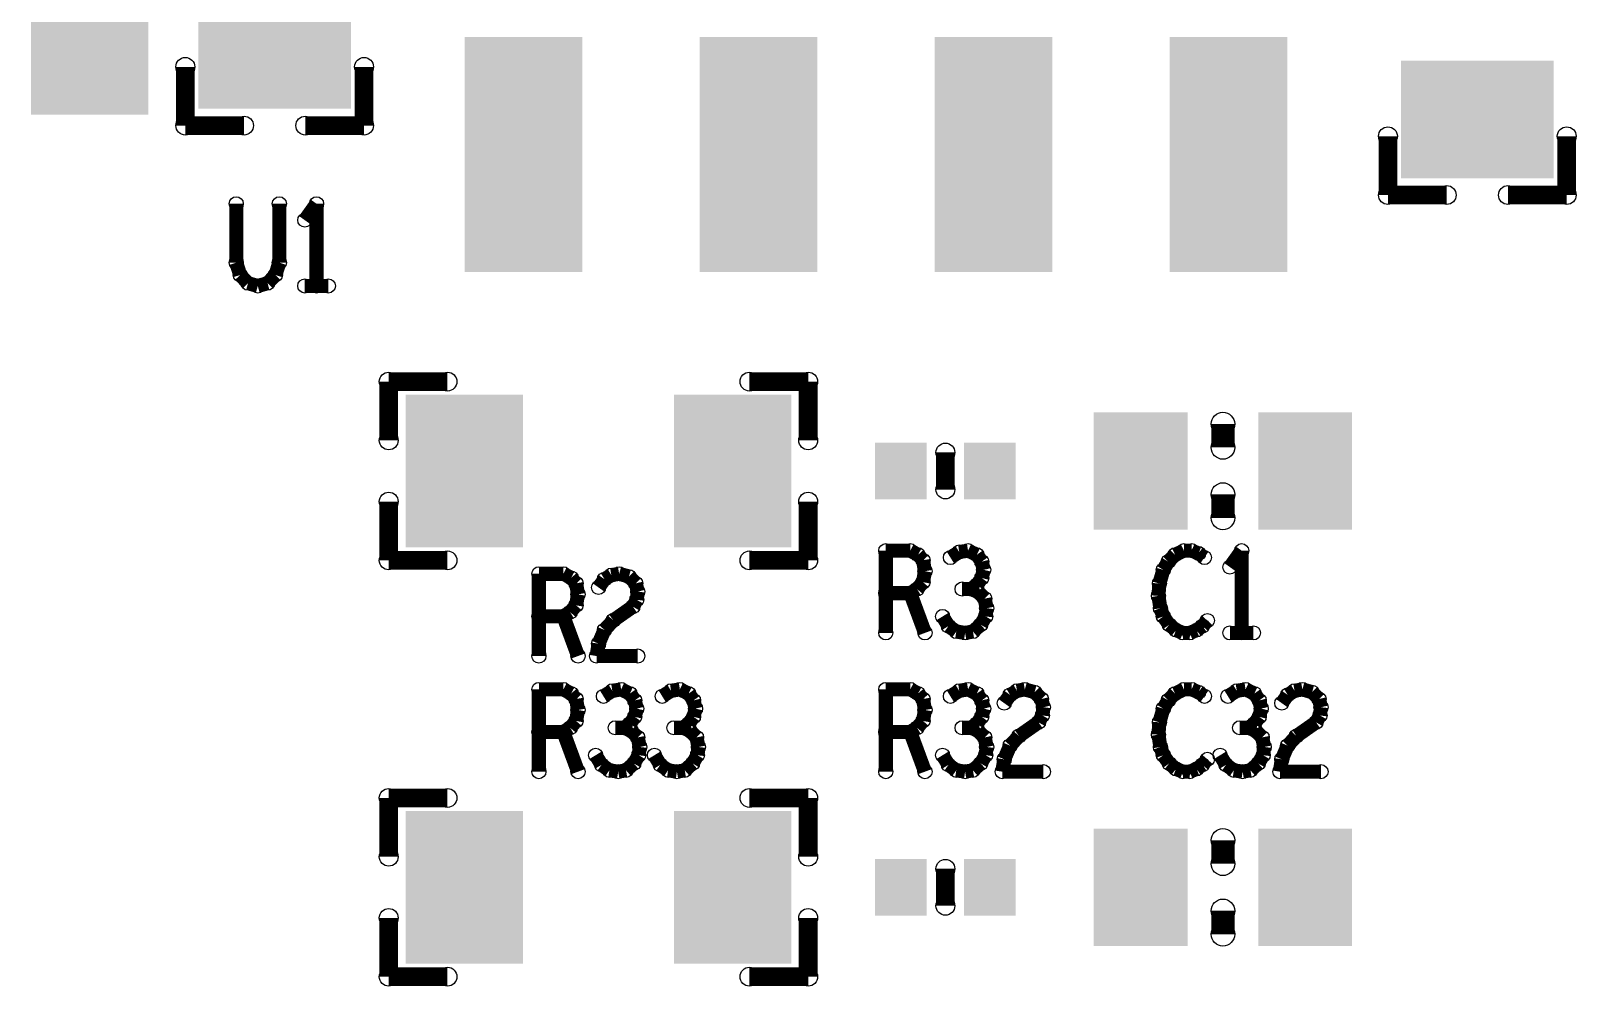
# Model space of a CAD drawing. Extents: x -18 to 115, y -16 to 67.
# Drawn here: x 20.86 to 37.57, y 25.93 to 36.26 of the extents above; entities that cross this region are included whole.
import ezdxf

# ---------------------------------------------------------------- set-up
doc = ezdxf.new("R2010")
doc.units = 0
doc.layers.get('0').update_dxf_attribs({"linetype": 'CONTINUOUS'})
doc.layers.add('PASTETOP_ART', color=5, linetype='CONTINUOUS')
doc.layers.add('SILK_TOP_ART', color=14, linetype='CONTINUOUS')

# ---------------------------------------------------------------- blocks, each defined once
blk = doc.blocks.new('RECTANGLE_7')
blk.add_solid([(0.635, 0.8255), (0.635, -0.8255), (-0.635, 0.8255), (-0.635, -0.8255)])
blk = doc.blocks.new('RECTANGLE_25')
blk.add_solid([(0.8255, 0.635), (0.8255, -0.635), (-0.8255, 0.635), (-0.8255, -0.635)])
blk = doc.blocks.new('RECTANGLE_43')
blk.add_solid([(0.635, 1.27), (0.635, -1.27), (-0.635, 1.27), (-0.635, -1.27)])
blk = doc.blocks.new('RECTANGLE_19')
blk.add_solid([(0.635, 0.508), (0.635, -0.508), (-0.635, 0.508), (-0.635, -0.508)])
blk = doc.blocks.new('RECTANGLE_47')
blk.add_solid([(0.2794, 0.3048), (0.2794, -0.3048), (-0.2794, 0.3048), (-0.2794, -0.3048)])
blk = doc.blocks.new('RECTANGLE_13')
blk.add_solid([(0.508, 0.635), (0.508, -0.635), (-0.508, 0.635), (-0.508, -0.635)])
blk = doc.blocks.new('ROUND_49')
blk.add_circle((0, 0), 0.102)
blk = doc.blocks.new('ROUND_50')
blk.add_circle((0, 0), 0.127)
blk = doc.blocks.new('ROUND_51')
blk.add_circle((0, 0), 0.0762)

msp = doc.modelspace()

# ---------------------------------------------------------------- linework, layer by layer
at = {"layer": 'SILK_TOP_ART'}
for points, const_width in [([(22.534, 35.233), (22.534, 35.868)], 0.2032), ([(24.466, 35.868), (24.466, 35.233)], 0.2032), ([(23.169, 35.233), (22.534, 35.233)], 0.2032), ([(24.466, 35.233), (23.831, 35.233)], 0.2032), ([(35.534, 34.483), (35.534, 35.118)], 0.2032), ([(37.466, 35.118), (37.466, 34.483)], 0.2032), ([(36.169, 34.483), (35.534, 34.483)], 0.2032), ([(37.466, 34.483), (36.831, 34.483)], 0.2032), ([(23.0847, 34.389), (23.0847, 33.7519)], 0.1524), ([(23.5503, 33.7519), (23.5503, 34.389)], 0.1524), ([(23.9525, 34.389), (23.8255, 34.2112)], 0.1524), ([(23.9525, 33.5), (23.9525, 34.389)], 0.1524), ([(23.0847, 33.7519), (23.127, 33.6185)], 0.1524), ([(23.508, 33.6185), (23.5503, 33.7519)], 0.1524), ([(23.127, 33.6185), (23.2117, 33.5296)], 0.1524), ([(23.2117, 33.5296), (23.3175, 33.5)], 0.1524), ([(23.3175, 33.5), (23.4233, 33.5296)], 0.1524), ([(23.4233, 33.5296), (23.508, 33.6185)], 0.1524), ([(23.8255, 33.5), (24.0795, 33.5)], 0.1524), ([(24.733, 31.831), (24.733, 32.466)], 0.2032), ([(24.733, 32.466), (25.368, 32.466)], 0.2032), ([(28.632, 32.466), (29.267, 32.466)], 0.2032), ([(29.267, 32.466), (29.267, 31.831)], 0.2032), ([(33.75, 32.008), (33.75, 31.754)], 0.254), ([(30.75, 31.7), (30.75, 31.3)], 0.2032), ([(24.733, 30.534), (24.733, 31.169)], 0.2032), ([(29.267, 31.169), (29.267, 30.534)], 0.2032), ([(33.75, 31.246), (33.75, 30.992)], 0.254), ([(25.368, 30.534), (24.733, 30.534)], 0.2032), ([(29.267, 30.534), (28.632, 30.534)], 0.2032), ([(30.1058, 29.75), (30.1058, 30.639)], 0.1524), ([(30.1058, 30.639), (30.3704, 30.639)], 0.1524), ([(30.3704, 30.639), (30.4551, 30.5945)], 0.1524), ([(30.4551, 30.5945), (30.508, 30.5353)], 0.1524), ([(30.508, 30.5353), (30.5292, 30.4167)], 0.1524), ([(30.8996, 30.6242), (30.8043, 30.5649)], 0.1524), ([(30.9948, 30.639), (30.8996, 30.6242)], 0.1524), ([(31.0901, 30.5945), (30.9948, 30.639)], 0.1524), ([(31.143, 30.5205), (31.0901, 30.5945)], 0.1524), ([(31.1642, 30.4316), (31.143, 30.5205)], 0.1524), ([(33.1588, 30.5205), (33.1058, 30.4316)], 0.1524), ([(33.2328, 30.5945), (33.1588, 30.5205)], 0.1524), ([(33.3281, 30.639), (33.2328, 30.5945)], 0.1524), ([(33.4128, 30.639), (33.3281, 30.639)], 0.1524), ([(33.4868, 30.6094), (33.4128, 30.639)], 0.1524), ([(33.5503, 30.5649), (33.4868, 30.6094)], 0.1524), ([(33.9525, 30.639), (33.8255, 30.4612)], 0.1524), ([(33.9525, 29.75), (33.9525, 30.639)], 0.1524), ([(26.3558, 29.5), (26.3558, 30.389)], 0.1524), ([(26.3558, 30.389), (26.6204, 30.389)], 0.1524), ([(26.6204, 30.389), (26.7051, 30.3445)], 0.1524), ([(26.7051, 30.3445), (26.758, 30.2853)], 0.1524), ([(27.0014, 30.2408), (27.0649, 30.3297)], 0.1524), ([(27.0649, 30.3297), (27.139, 30.3742)], 0.1524), ([(27.139, 30.3742), (27.2237, 30.389)], 0.1524), ([(27.2237, 30.389), (27.3295, 30.3594)], 0.1524), ([(27.3295, 30.3594), (27.4036, 30.2853)], 0.1524), ([(30.5292, 30.4167), (30.508, 30.2982)], 0.1524), ([(31.0901, 30.2686), (31.143, 30.3426)], 0.1524), ([(31.143, 30.3426), (31.1642, 30.4316)], 0.1524), ([(33.1058, 30.4316), (33.0635, 30.2834)], 0.1524), ([(26.758, 30.2853), (26.7792, 30.1667)], 0.1524), ([(26.7792, 30.1667), (26.758, 30.0482)], 0.1524), ([(27.4036, 30.2853), (27.4248, 30.1964)], 0.1524), ([(27.4248, 30.1964), (27.4142, 30.1075)], 0.1524), ([(30.3704, 30.1797), (30.1058, 30.1797)], 0.1524), ([(30.4445, 30.2241), (30.3704, 30.1797)], 0.1524), ([(30.3704, 30.1797), (30.5292, 29.75)], 0.1524), ([(30.508, 30.2982), (30.4445, 30.2241)], 0.1524), ([(31.0266, 30.2241), (30.9313, 30.2241)], 0.1524), ([(31.0266, 30.2241), (31.0901, 30.2686)], 0.1524), ([(31.1007, 30.1945), (31.0266, 30.2241)], 0.1524), ([(31.1748, 30.1204), (31.1007, 30.1945)], 0.1524), ([(33.0635, 30.2834), (33.0529, 30.15)], 0.1524), ([(26.758, 30.0482), (26.6945, 29.9741)], 0.1524), ([(27.3718, 30.0334), (27.1602, 29.8852)], 0.1524), ([(27.4142, 30.1075), (27.3718, 30.0334)], 0.1524), ([(31.1959, 30.0167), (31.1748, 30.1204)], 0.1524), ([(31.1853, 29.9278), (31.1959, 30.0167)], 0.1524), ([(33.0529, 30.15), (33.0741, 30.0167)], 0.1524), ([(33.0741, 30.0167), (33.1058, 29.9278)], 0.1524), ([(26.6204, 29.9297), (26.3558, 29.9297)], 0.1524), ([(26.6945, 29.9741), (26.6204, 29.9297)], 0.1524), ([(26.6204, 29.9297), (26.7792, 29.5)], 0.1524), ([(27.1602, 29.8852), (27.0649, 29.7815)], 0.1524), ([(30.7197, 29.9278), (30.7832, 29.8241)], 0.1524), ([(30.7832, 29.8241), (30.8678, 29.7648)], 0.1524), ([(31.0478, 29.7648), (31.1324, 29.8389)], 0.1524), ([(31.1324, 29.8389), (31.1853, 29.9278)], 0.1524), ([(33.1058, 29.9278), (33.1693, 29.8389)], 0.1524), ([(33.1693, 29.8389), (33.2434, 29.7796)], 0.1524), ([(33.4657, 29.7796), (33.5292, 29.8241)], 0.1524), ([(33.5292, 29.8241), (33.5821, 29.8833)], 0.1524), ([(27.0649, 29.7815), (27.0014, 29.6333)], 0.1524), ([(30.8678, 29.7648), (30.9631, 29.75)], 0.1524), ([(30.9631, 29.75), (31.0478, 29.7648)], 0.1524), ([(33.2434, 29.7796), (33.3175, 29.75)], 0.1524), ([(33.3175, 29.75), (33.3916, 29.75)], 0.1524), ([(33.3916, 29.75), (33.4657, 29.7796)], 0.1524), ([(33.8255, 29.75), (34.0795, 29.75)], 0.1524), ([(27.0014, 29.6333), (26.9802, 29.5)], 0.1524), ([(26.9802, 29.5), (27.4248, 29.5)], 0.1524), ([(26.3558, 28.25), (26.3558, 29.139)], 0.1524), ([(26.3558, 29.139), (26.6204, 29.139)], 0.1524), ([(26.6204, 29.139), (26.7051, 29.0945)], 0.1524), ([(26.7051, 29.0945), (26.758, 29.0353)], 0.1524), ([(26.758, 29.0353), (26.7792, 28.9167)], 0.1524), ([(27.1496, 29.1242), (27.0543, 29.0649)], 0.1524), ([(27.2448, 29.139), (27.1496, 29.1242)], 0.1524), ([(27.3401, 29.0945), (27.2448, 29.139)], 0.1524), ([(27.393, 29.0205), (27.3401, 29.0945)], 0.1524), ([(27.4142, 28.9316), (27.393, 29.0205)], 0.1524), ([(27.7846, 29.1242), (27.6893, 29.0649)], 0.1524), ([(27.8798, 29.139), (27.7846, 29.1242)], 0.1524), ([(27.9751, 29.0945), (27.8798, 29.139)], 0.1524), ([(28.028, 29.0205), (27.9751, 29.0945)], 0.1524), ([(28.0492, 28.9316), (28.028, 29.0205)], 0.1524), ([(30.1058, 28.25), (30.1058, 29.139)], 0.1524), ([(30.1058, 29.139), (30.3704, 29.139)], 0.1524), ([(30.3704, 29.139), (30.4551, 29.0945)], 0.1524), ([(30.4551, 29.0945), (30.508, 29.0353)], 0.1524), ([(30.508, 29.0353), (30.5292, 28.9167)], 0.1524), ([(30.8996, 29.1242), (30.8043, 29.0649)], 0.1524), ([(30.9948, 29.139), (30.8996, 29.1242)], 0.1524), ([(31.0901, 29.0945), (30.9948, 29.139)], 0.1524), ([(31.143, 29.0205), (31.0901, 29.0945)], 0.1524), ([(31.1642, 28.9316), (31.143, 29.0205)], 0.1524), ([(31.3864, 28.9908), (31.4499, 29.0797)], 0.1524), ([(31.4499, 29.0797), (31.524, 29.1242)], 0.1524), ([(31.524, 29.1242), (31.6087, 29.139)], 0.1524), ([(31.6087, 29.139), (31.7145, 29.1094)], 0.1524), ([(31.7145, 29.1094), (31.7886, 29.0353)], 0.1524), ([(31.7886, 29.0353), (31.8098, 28.9464)], 0.1524), ([(33.1588, 29.0205), (33.1058, 28.9316)], 0.1524), ([(33.2328, 29.0945), (33.1588, 29.0205)], 0.1524), ([(33.3281, 29.139), (33.2328, 29.0945)], 0.1524), ([(33.4128, 29.139), (33.3281, 29.139)], 0.1524), ([(33.4868, 29.1094), (33.4128, 29.139)], 0.1524), ([(33.5503, 29.0649), (33.4868, 29.1094)], 0.1524), ([(33.8996, 29.1242), (33.8043, 29.0649)], 0.1524), ([(33.9948, 29.139), (33.8996, 29.1242)], 0.1524), ([(34.0901, 29.0945), (33.9948, 29.139)], 0.1524), ([(34.143, 29.0205), (34.0901, 29.0945)], 0.1524), ([(34.1642, 28.9316), (34.143, 29.0205)], 0.1524), ([(34.3864, 28.9908), (34.4499, 29.0797)], 0.1524), ([(34.4499, 29.0797), (34.524, 29.1242)], 0.1524), ([(34.524, 29.1242), (34.6087, 29.139)], 0.1524), ([(34.6087, 29.139), (34.7145, 29.1094)], 0.1524), ([(34.7145, 29.1094), (34.7886, 29.0353)], 0.1524), ([(34.7886, 29.0353), (34.8098, 28.9464)], 0.1524), ([(26.7792, 28.9167), (26.758, 28.7982)], 0.1524), ([(27.3401, 28.7686), (27.393, 28.8426)], 0.1524), ([(27.393, 28.8426), (27.4142, 28.9316)], 0.1524), ([(27.9751, 28.7686), (28.028, 28.8426)], 0.1524), ([(28.028, 28.8426), (28.0492, 28.9316)], 0.1524), ([(30.5292, 28.9167), (30.508, 28.7982)], 0.1524), ([(31.0901, 28.7686), (31.143, 28.8426)], 0.1524), ([(31.143, 28.8426), (31.1642, 28.9316)], 0.1524), ([(31.7992, 28.8575), (31.7568, 28.7834)], 0.1524), ([(31.8098, 28.9464), (31.7992, 28.8575)], 0.1524), ([(33.1058, 28.9316), (33.0635, 28.7834)], 0.1524), ([(34.0901, 28.7686), (34.143, 28.8426)], 0.1524), ([(34.143, 28.8426), (34.1642, 28.9316)], 0.1524), ([(34.7992, 28.8575), (34.7568, 28.7834)], 0.1524), ([(34.8098, 28.9464), (34.7992, 28.8575)], 0.1524), ([(26.6204, 28.6797), (26.3558, 28.6797)], 0.1524), ([(26.6945, 28.7241), (26.6204, 28.6797)], 0.1524), ([(26.6204, 28.6797), (26.7792, 28.25)], 0.1524), ([(26.758, 28.7982), (26.6945, 28.7241)], 0.1524), ([(27.2766, 28.7241), (27.1813, 28.7241)], 0.1524), ([(27.2766, 28.7241), (27.3401, 28.7686)], 0.1524), ([(27.3507, 28.6945), (27.2766, 28.7241)], 0.1524), ([(27.4248, 28.6204), (27.3507, 28.6945)], 0.1524), ([(27.9116, 28.7241), (27.8163, 28.7241)], 0.1524), ([(27.9116, 28.7241), (27.9751, 28.7686)], 0.1524), ([(27.9857, 28.6945), (27.9116, 28.7241)], 0.1524), ([(28.0598, 28.6204), (27.9857, 28.6945)], 0.1524), ([(30.3704, 28.6797), (30.1058, 28.6797)], 0.1524), ([(30.4445, 28.7241), (30.3704, 28.6797)], 0.1524), ([(30.3704, 28.6797), (30.5292, 28.25)], 0.1524), ([(30.508, 28.7982), (30.4445, 28.7241)], 0.1524), ([(31.0266, 28.7241), (30.9313, 28.7241)], 0.1524), ([(31.0266, 28.7241), (31.0901, 28.7686)], 0.1524), ([(31.1007, 28.6945), (31.0266, 28.7241)], 0.1524), ([(31.1748, 28.6204), (31.1007, 28.6945)], 0.1524), ([(31.7568, 28.7834), (31.5452, 28.6352)], 0.1524), ([(33.0635, 28.7834), (33.0529, 28.65)], 0.1524), ([(34.0266, 28.7241), (33.9313, 28.7241)], 0.1524), ([(34.0266, 28.7241), (34.0901, 28.7686)], 0.1524), ([(34.1007, 28.6945), (34.0266, 28.7241)], 0.1524), ([(34.1748, 28.6204), (34.1007, 28.6945)], 0.1524), ([(34.7568, 28.7834), (34.5452, 28.6352)], 0.1524), ([(27.4459, 28.5167), (27.4248, 28.6204)], 0.1524), ([(27.4353, 28.4278), (27.4459, 28.5167)], 0.1524), ([(28.0809, 28.5167), (28.0598, 28.6204)], 0.1524), ([(28.0703, 28.4278), (28.0809, 28.5167)], 0.1524), ([(31.1959, 28.5167), (31.1748, 28.6204)], 0.1524), ([(31.1853, 28.4278), (31.1959, 28.5167)], 0.1524), ([(31.4499, 28.5315), (31.3864, 28.3833)], 0.1524), ([(31.5452, 28.6352), (31.4499, 28.5315)], 0.1524), ([(33.0529, 28.65), (33.0741, 28.5167)], 0.1524), ([(33.0741, 28.5167), (33.1058, 28.4278)], 0.1524), ([(34.1959, 28.5167), (34.1748, 28.6204)], 0.1524), ([(34.1853, 28.4278), (34.1959, 28.5167)], 0.1524), ([(34.4499, 28.5315), (34.3864, 28.3833)], 0.1524), ([(34.5452, 28.6352), (34.4499, 28.5315)], 0.1524), ([(26.9697, 28.4278), (27.0332, 28.3241)], 0.1524), ([(27.0332, 28.3241), (27.1178, 28.2648)], 0.1524), ([(27.2978, 28.2648), (27.3824, 28.3389)], 0.1524), ([(27.3824, 28.3389), (27.4353, 28.4278)], 0.1524), ([(27.6047, 28.4278), (27.6682, 28.3241)], 0.1524), ([(27.6682, 28.3241), (27.7528, 28.2648)], 0.1524), ([(27.9328, 28.2648), (28.0174, 28.3389)], 0.1524), ([(28.0174, 28.3389), (28.0703, 28.4278)], 0.1524), ([(30.7197, 28.4278), (30.7832, 28.3241)], 0.1524), ([(30.7832, 28.3241), (30.8678, 28.2648)], 0.1524), ([(31.0478, 28.2648), (31.1324, 28.3389)], 0.1524), ([(31.1324, 28.3389), (31.1853, 28.4278)], 0.1524), ([(31.3864, 28.3833), (31.3652, 28.25)], 0.1524), ([(33.1058, 28.4278), (33.1693, 28.3389)], 0.1524), ([(33.1693, 28.3389), (33.2434, 28.2796)], 0.1524), ([(33.4657, 28.2796), (33.5292, 28.3241)], 0.1524), ([(33.5292, 28.3241), (33.5821, 28.3833)], 0.1524), ([(33.7197, 28.4278), (33.7832, 28.3241)], 0.1524), ([(33.7832, 28.3241), (33.8678, 28.2648)], 0.1524), ([(34.0478, 28.2648), (34.1324, 28.3389)], 0.1524), ([(34.1324, 28.3389), (34.1853, 28.4278)], 0.1524), ([(34.3864, 28.3833), (34.3652, 28.25)], 0.1524), ([(27.1178, 28.2648), (27.2131, 28.25)], 0.1524), ([(27.2131, 28.25), (27.2978, 28.2648)], 0.1524), ([(27.7528, 28.2648), (27.8481, 28.25)], 0.1524), ([(27.8481, 28.25), (27.9328, 28.2648)], 0.1524), ([(30.8678, 28.2648), (30.9631, 28.25)], 0.1524), ([(30.9631, 28.25), (31.0478, 28.2648)], 0.1524), ([(31.3652, 28.25), (31.8098, 28.25)], 0.1524), ([(33.2434, 28.2796), (33.3175, 28.25)], 0.1524), ([(33.3175, 28.25), (33.3916, 28.25)], 0.1524), ([(33.3916, 28.25), (33.4657, 28.2796)], 0.1524), ([(33.8678, 28.2648), (33.9631, 28.25)], 0.1524), ([(33.9631, 28.25), (34.0478, 28.2648)], 0.1524), ([(34.3652, 28.25), (34.8098, 28.25)], 0.1524), ([(24.733, 27.331), (24.733, 27.966)], 0.2032), ([(24.733, 27.966), (25.368, 27.966)], 0.2032), ([(28.632, 27.966), (29.267, 27.966)], 0.2032), ([(29.267, 27.966), (29.267, 27.331)], 0.2032), ([(33.75, 27.508), (33.75, 27.254)], 0.254), ([(30.75, 27.2), (30.75, 26.8)], 0.2032), ([(24.733, 26.034), (24.733, 26.669)], 0.2032), ([(29.267, 26.669), (29.267, 26.034)], 0.2032), ([(33.75, 26.746), (33.75, 26.492)], 0.254), ([(25.368, 26.034), (24.733, 26.034)], 0.2032), ([(29.267, 26.034), (28.632, 26.034)], 0.2032)]:
    msp.add_lwpolyline(points, dxfattribs=dict(at, const_width=const_width))

# ---------------------------------------------------------------- block references
at = {"layer": 'PASTETOP_ART'}
for name, p in [('RECTANGLE_25', (23.5, 36.05)), ('RECTANGLE_19', (21.5, 35.861)), ('RECTANGLE_43', (26.19, 34.92)), ('RECTANGLE_43', (28.73, 34.92)), ('RECTANGLE_43', (31.27, 34.92)), ('RECTANGLE_43', (33.81, 34.92)), ('RECTANGLE_25', (36.5, 35.3)), ('RECTANGLE_7', (25.55, 31.5)), ('RECTANGLE_7', (28.45, 31.5)), ('RECTANGLE_13', (32.861, 31.5)), ('RECTANGLE_13', (34.639, 31.5)), ('RECTANGLE_47', (30.27, 31.5)), ('RECTANGLE_47', (31.23, 31.5)), ('RECTANGLE_7', (25.55, 27)), ('RECTANGLE_7', (28.45, 27)), ('RECTANGLE_13', (32.861, 27)), ('RECTANGLE_13', (34.639, 27)), ('RECTANGLE_47', (30.27, 27)), ('RECTANGLE_47', (31.23, 27))]:
    msp.add_blockref(name, p, dxfattribs=at)
at = {"layer": 'SILK_TOP_ART'}
for name, p in [('ROUND_49', (22.534, 35.868)), ('ROUND_49', (24.466, 35.868)), ('ROUND_49', (22.534, 35.233)), ('ROUND_49', (23.169, 35.233)), ('ROUND_49', (23.831, 35.233)), ('ROUND_49', (24.466, 35.233)), ('ROUND_49', (35.534, 35.118)), ('ROUND_49', (37.466, 35.118)), ('ROUND_49', (35.534, 34.483)), ('ROUND_49', (36.169, 34.483)), ('ROUND_49', (36.831, 34.483)), ('ROUND_49', (37.466, 34.483)), ('ROUND_51', (23.0847, 34.389)), ('ROUND_51', (23.5503, 34.389)), ('ROUND_51', (23.9525, 34.389)), ('ROUND_51', (23.8255, 34.2112)), ('ROUND_51', (23.0847, 33.7519)), ('ROUND_51', (23.5503, 33.7519)), ('ROUND_51', (23.127, 33.6185)), ('ROUND_51', (23.2117, 33.5296)), ('ROUND_51', (23.3175, 33.5)), ('ROUND_51', (23.4233, 33.5296)), ('ROUND_51', (23.508, 33.6185)), ('ROUND_51', (23.8255, 33.5)), ('ROUND_51', (23.9525, 33.5)), ('ROUND_51', (24.0795, 33.5)), ('ROUND_49', (24.733, 32.466)), ('ROUND_49', (25.368, 32.466)), ('ROUND_49', (28.632, 32.466)), ('ROUND_49', (29.267, 32.466)), ('ROUND_50', (33.75, 32.008)), ('ROUND_49', (24.733, 31.831)), ('ROUND_49', (29.267, 31.831)), ('ROUND_49', (30.75, 31.7)), ('ROUND_50', (33.75, 31.754)), ('ROUND_49', (30.75, 31.3)), ('ROUND_49', (24.733, 31.169)), ('ROUND_49', (29.267, 31.169)), ('ROUND_50', (33.75, 31.246)), ('ROUND_50', (33.75, 30.992)), ('ROUND_49', (24.733, 30.534)), ('ROUND_49', (25.368, 30.534)), ('ROUND_49', (28.632, 30.534)), ('ROUND_49', (29.267, 30.534)), ('ROUND_51', (30.1058, 30.639)), ('ROUND_51', (30.3704, 30.639)), ('ROUND_51', (30.4551, 30.5945)), ('ROUND_51', (30.508, 30.5353)), ('ROUND_51', (30.8043, 30.5649)), ('ROUND_51', (30.8996, 30.6242)), ('ROUND_51', (30.9948, 30.639)), ('ROUND_51', (31.0901, 30.5945)), ('ROUND_51', (31.143, 30.5205)), ('ROUND_51', (33.1588, 30.5205)), ('ROUND_51', (33.2328, 30.5945)), ('ROUND_51', (33.3281, 30.639)), ('ROUND_51', (33.4128, 30.639)), ('ROUND_51', (33.4868, 30.6094)), ('ROUND_51', (33.5503, 30.5649)), ('ROUND_51', (33.9525, 30.639)), ('ROUND_51', (26.3558, 30.389)), ('ROUND_51', (26.6204, 30.389)), ('ROUND_51', (26.7051, 30.3445)), ('ROUND_51', (27.0649, 30.3297)), ('ROUND_51', (27.139, 30.3742)), ('ROUND_51', (27.2237, 30.389)), ('ROUND_51', (27.3295, 30.3594)), ('ROUND_51', (30.5292, 30.4167)), ('ROUND_51', (31.143, 30.3426)), ('ROUND_51', (31.1642, 30.4316)), ('ROUND_51', (33.1058, 30.4316)), ('ROUND_51', (33.8255, 30.4612)), ('ROUND_51', (26.758, 30.2853)), ('ROUND_51', (26.7792, 30.1667)), ('ROUND_51', (27.0014, 30.2408)), ('ROUND_51', (27.4036, 30.2853)), ('ROUND_51', (27.4248, 30.1964)), ('ROUND_51', (30.1058, 30.1797)), ('ROUND_51', (30.3704, 30.1797)), ('ROUND_51', (30.3704, 30.1797)), ('ROUND_51', (30.4445, 30.2241)), ('ROUND_51', (30.508, 30.2982)), ('ROUND_51', (30.9313, 30.2241)), ('ROUND_51', (31.0266, 30.2241)), ('ROUND_51', (31.0266, 30.2241)), ('ROUND_51', (31.0901, 30.2686)), ('ROUND_51', (31.1007, 30.1945)), ('ROUND_51', (33.0635, 30.2834)), ('ROUND_51', (26.758, 30.0482)), ('ROUND_51', (27.3718, 30.0334)), ('ROUND_51', (27.4142, 30.1075)), ('ROUND_51', (31.1748, 30.1204)), ('ROUND_51', (31.1959, 30.0167)), ('ROUND_51', (33.0529, 30.15)), ('ROUND_51', (33.0741, 30.0167)), ('ROUND_51', (26.3558, 29.9297)), ('ROUND_51', (26.6204, 29.9297)), ('ROUND_51', (26.6204, 29.9297)), ('ROUND_51', (26.6945, 29.9741)), ('ROUND_51', (27.1602, 29.8852)), ('ROUND_51', (30.7197, 29.9278)), ('ROUND_51', (30.7832, 29.8241)), ('ROUND_51', (31.1324, 29.8389)), ('ROUND_51', (31.1853, 29.9278)), ('ROUND_51', (33.1058, 29.9278)), ('ROUND_51', (33.1693, 29.8389)), ('ROUND_51', (33.5292, 29.8241)), ('ROUND_51', (33.5821, 29.8833)), ('ROUND_51', (27.0649, 29.7815)), ('ROUND_51', (30.1058, 29.75)), ('ROUND_51', (30.5292, 29.75)), ('ROUND_51', (30.8678, 29.7648)), ('ROUND_51', (30.9631, 29.75)), ('ROUND_51', (31.0478, 29.7648)), ('ROUND_51', (33.2434, 29.7796)), ('ROUND_51', (33.3175, 29.75)), ('ROUND_51', (33.3916, 29.75)), ('ROUND_51', (33.4657, 29.7796)), ('ROUND_51', (33.8255, 29.75)), ('ROUND_51', (33.9525, 29.75)), ('ROUND_51', (34.0795, 29.75)), ('ROUND_51', (26.3558, 29.5)), ('ROUND_51', (26.7792, 29.5)), ('ROUND_51', (26.9802, 29.5)), ('ROUND_51', (27.0014, 29.6333)), ('ROUND_51', (27.4248, 29.5)), ('ROUND_51', (26.3558, 29.139)), ('ROUND_51', (26.6204, 29.139)), ('ROUND_51', (26.7051, 29.0945)), ('ROUND_51', (26.758, 29.0353)), ('ROUND_51', (27.0543, 29.0649)), ('ROUND_51', (27.1496, 29.1242)), ('ROUND_51', (27.2448, 29.139)), ('ROUND_51', (27.3401, 29.0945)), ('ROUND_51', (27.393, 29.0205)), ('ROUND_51', (27.6893, 29.0649)), ('ROUND_51', (27.7846, 29.1242)), ('ROUND_51', (27.8798, 29.139)), ('ROUND_51', (27.9751, 29.0945)), ('ROUND_51', (28.028, 29.0205)), ('ROUND_51', (30.1058, 29.139)), ('ROUND_51', (30.3704, 29.139)), ('ROUND_51', (30.4551, 29.0945)), ('ROUND_51', (30.508, 29.0353)), ('ROUND_51', (30.8043, 29.0649)), ('ROUND_51', (30.8996, 29.1242)), ('ROUND_51', (30.9948, 29.139)), ('ROUND_51', (31.0901, 29.0945)), ('ROUND_51', (31.143, 29.0205)), ('ROUND_51', (31.3864, 28.9908)), ('ROUND_51', (31.4499, 29.0797)), ('ROUND_51', (31.524, 29.1242)), ('ROUND_51', (31.6087, 29.139)), ('ROUND_51', (31.7145, 29.1094)), ('ROUND_51', (31.7886, 29.0353)), ('ROUND_51', (33.1588, 29.0205)), ('ROUND_51', (33.2328, 29.0945)), ('ROUND_51', (33.3281, 29.139)), ('ROUND_51', (33.4128, 29.139)), ('ROUND_51', (33.4868, 29.1094)), ('ROUND_51', (33.5503, 29.0649)), ('ROUND_51', (33.8043, 29.0649)), ('ROUND_51', (33.8996, 29.1242)), ('ROUND_51', (33.9948, 29.139)), ('ROUND_51', (34.0901, 29.0945)), ('ROUND_51', (34.143, 29.0205)), ('ROUND_51', (34.3864, 28.9908)), ('ROUND_51', (34.4499, 29.0797)), ('ROUND_51', (34.524, 29.1242)), ('ROUND_51', (34.6087, 29.139)), ('ROUND_51', (34.7145, 29.1094)), ('ROUND_51', (34.7886, 29.0353)), ('ROUND_51', (26.7792, 28.9167)), ('ROUND_51', (27.393, 28.8426)), ('ROUND_51', (27.4142, 28.9316)), ('ROUND_51', (28.028, 28.8426)), ('ROUND_51', (28.0492, 28.9316)), ('ROUND_51', (30.5292, 28.9167)), ('ROUND_51', (31.143, 28.8426)), ('ROUND_51', (31.1642, 28.9316)), ('ROUND_51', (31.7992, 28.8575)), ('ROUND_51', (31.8098, 28.9464)), ('ROUND_51', (33.1058, 28.9316)), ('ROUND_51', (34.143, 28.8426)), ('ROUND_51', (34.1642, 28.9316)), ('ROUND_51', (34.7992, 28.8575)), ('ROUND_51', (34.8098, 28.9464)), ('ROUND_51', (26.3558, 28.6797)), ('ROUND_51', (26.6204, 28.6797)), ('ROUND_51', (26.6204, 28.6797)), ('ROUND_51', (26.6945, 28.7241)), ('ROUND_51', (26.758, 28.7982)), ('ROUND_51', (27.1813, 28.7241)), ('ROUND_51', (27.2766, 28.7241)), ('ROUND_51', (27.2766, 28.7241)), ('ROUND_51', (27.3401, 28.7686)), ('ROUND_51', (27.3507, 28.6945)), ('ROUND_51', (27.8163, 28.7241)), ('ROUND_51', (27.9116, 28.7241)), ('ROUND_51', (27.9116, 28.7241)), ('ROUND_51', (27.9751, 28.7686)), ('ROUND_51', (27.9857, 28.6945)), ('ROUND_51', (30.1058, 28.6797)), ('ROUND_51', (30.3704, 28.6797)), ('ROUND_51', (30.3704, 28.6797)), ('ROUND_51', (30.4445, 28.7241)), ('ROUND_51', (30.508, 28.7982)), ('ROUND_51', (30.9313, 28.7241)), ('ROUND_51', (31.0266, 28.7241)), ('ROUND_51', (31.0266, 28.7241)), ('ROUND_51', (31.0901, 28.7686)), ('ROUND_51', (31.1007, 28.6945)), ('ROUND_51', (31.7568, 28.7834)), ('ROUND_51', (33.0635, 28.7834)), ('ROUND_51', (33.9313, 28.7241)), ('ROUND_51', (34.0266, 28.7241)), ('ROUND_51', (34.0266, 28.7241)), ('ROUND_51', (34.0901, 28.7686)), ('ROUND_51', (34.1007, 28.6945)), ('ROUND_51', (34.7568, 28.7834)), ('ROUND_51', (27.4248, 28.6204)), ('ROUND_51', (27.4459, 28.5167)), ('ROUND_51', (28.0598, 28.6204)), ('ROUND_51', (28.0809, 28.5167)), ('ROUND_51', (31.1748, 28.6204)), ('ROUND_51', (31.1959, 28.5167)), ('ROUND_51', (31.4499, 28.5315)), ('ROUND_51', (31.5452, 28.6352)), ('ROUND_51', (33.0529, 28.65)), ('ROUND_51', (33.0741, 28.5167)), ('ROUND_51', (34.1748, 28.6204)), ('ROUND_51', (34.1959, 28.5167)), ('ROUND_51', (34.4499, 28.5315)), ('ROUND_51', (34.5452, 28.6352)), ('ROUND_51', (26.9697, 28.4278)), ('ROUND_51', (27.0332, 28.3241)), ('ROUND_51', (27.3824, 28.3389)), ('ROUND_51', (27.4353, 28.4278)), ('ROUND_51', (27.6047, 28.4278)), ('ROUND_51', (27.6682, 28.3241)), ('ROUND_51', (28.0174, 28.3389)), ('ROUND_51', (28.0703, 28.4278)), ('ROUND_51', (30.7197, 28.4278)), ('ROUND_51', (30.7832, 28.3241)), ('ROUND_51', (31.1324, 28.3389)), ('ROUND_51', (31.1853, 28.4278)), ('ROUND_51', (31.3864, 28.3833)), ('ROUND_51', (33.1058, 28.4278)), ('ROUND_51', (33.1693, 28.3389)), ('ROUND_51', (33.5292, 28.3241)), ('ROUND_51', (33.5821, 28.3833)), ('ROUND_51', (33.7197, 28.4278)), ('ROUND_51', (33.7832, 28.3241)), ('ROUND_51', (34.1324, 28.3389)), ('ROUND_51', (34.1853, 28.4278)), ('ROUND_51', (34.3864, 28.3833)), ('ROUND_51', (26.3558, 28.25)), ('ROUND_51', (26.7792, 28.25)), ('ROUND_51', (27.1178, 28.2648)), ('ROUND_51', (27.2131, 28.25)), ('ROUND_51', (27.2978, 28.2648)), ('ROUND_51', (27.7528, 28.2648)), ('ROUND_51', (27.8481, 28.25)), ('ROUND_51', (27.9328, 28.2648)), ('ROUND_51', (30.1058, 28.25)), ('ROUND_51', (30.5292, 28.25)), ('ROUND_51', (30.8678, 28.2648)), ('ROUND_51', (30.9631, 28.25)), ('ROUND_51', (31.0478, 28.2648)), ('ROUND_51', (31.3652, 28.25)), ('ROUND_51', (31.8098, 28.25)), ('ROUND_51', (33.2434, 28.2796)), ('ROUND_51', (33.3175, 28.25)), ('ROUND_51', (33.3916, 28.25)), ('ROUND_51', (33.4657, 28.2796)), ('ROUND_51', (33.8678, 28.2648)), ('ROUND_51', (33.9631, 28.25)), ('ROUND_51', (34.0478, 28.2648)), ('ROUND_51', (34.3652, 28.25)), ('ROUND_51', (34.8098, 28.25)), ('ROUND_49', (24.733, 27.966)), ('ROUND_49', (25.368, 27.966)), ('ROUND_49', (28.632, 27.966)), ('ROUND_49', (29.267, 27.966)), ('ROUND_50', (33.75, 27.508)), ('ROUND_49', (24.733, 27.331)), ('ROUND_49', (29.267, 27.331)), ('ROUND_49', (30.75, 27.2)), ('ROUND_50', (33.75, 27.254)), ('ROUND_49', (30.75, 26.8)), ('ROUND_49', (24.733, 26.669)), ('ROUND_49', (29.267, 26.669)), ('ROUND_50', (33.75, 26.746)), ('ROUND_50', (33.75, 26.492)), ('ROUND_49', (24.733, 26.034)), ('ROUND_49', (25.368, 26.034)), ('ROUND_49', (28.632, 26.034)), ('ROUND_49', (29.267, 26.034))]:
    msp.add_blockref(name, p, dxfattribs=at)

doc.saveas('drawing.dxf')
